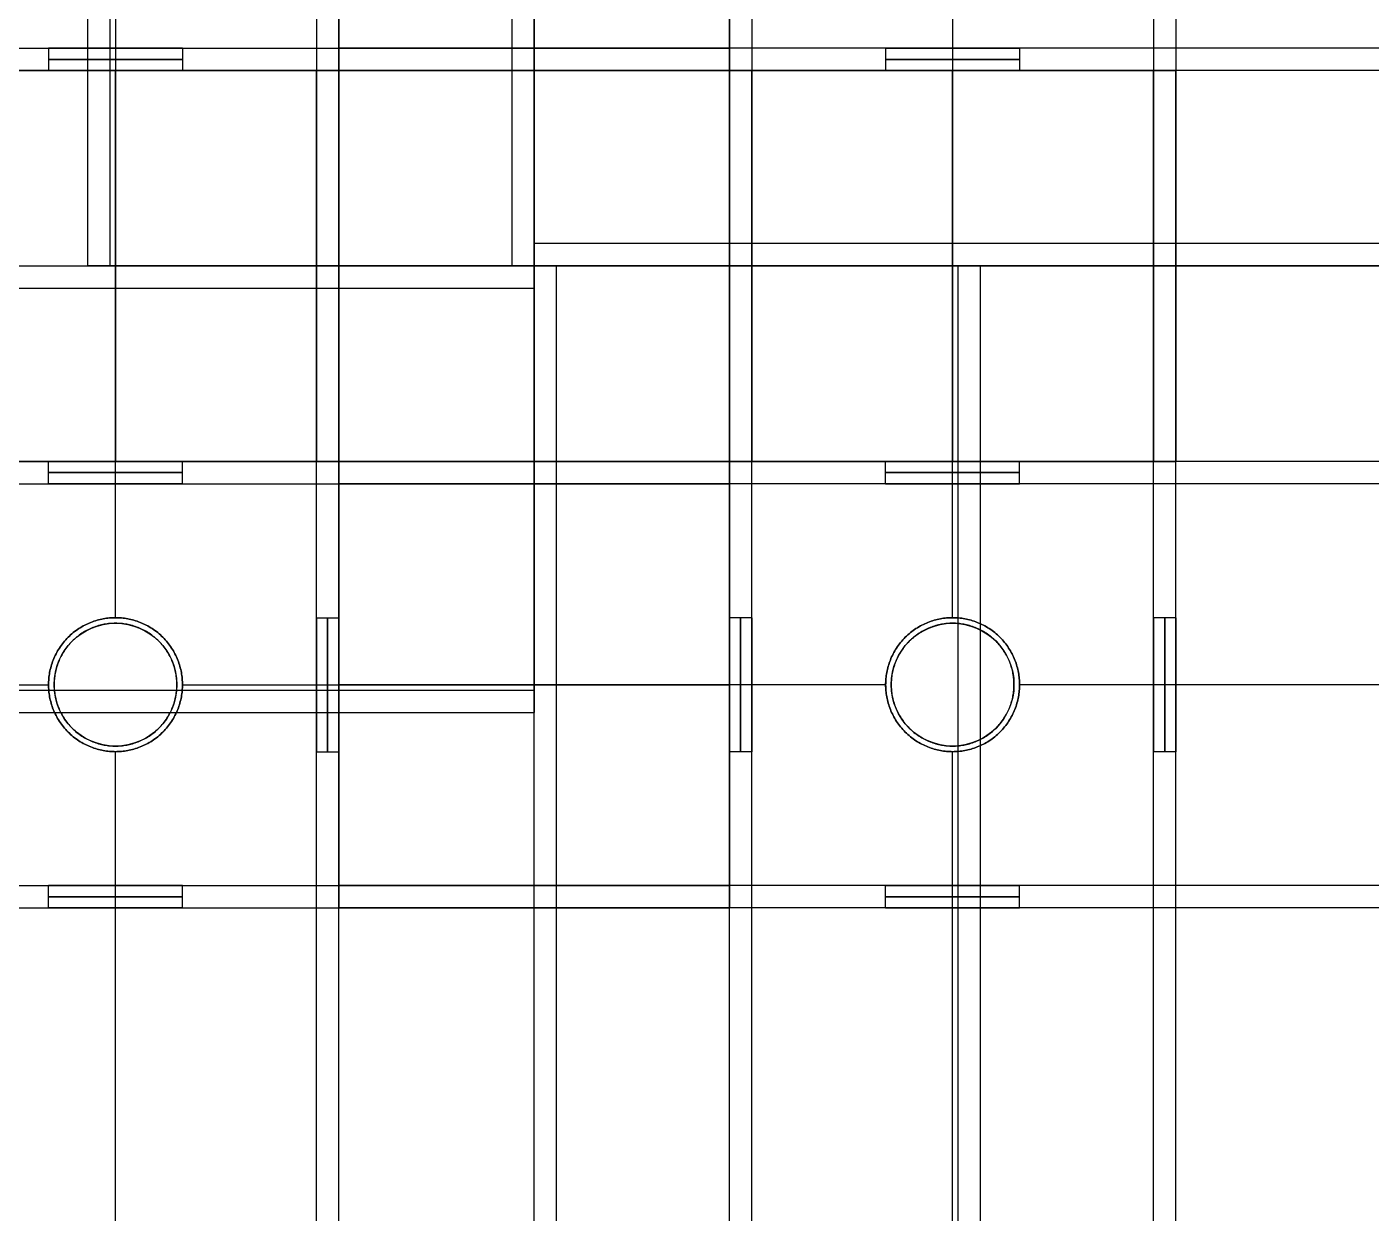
# Model space of a CAD drawing. Header units: millimetres. Extents: x -6529 to 809, y -8611 to 207.
# Drawn here: x 105.6 to 226, y -535.5 to -429.2 of the extents above; entities that cross this region are included whole.
import ezdxf

# ---------------------------------------------------------------- set-up
doc = ezdxf.new("R2010")
doc.units = ezdxf.units.MM
doc.header["$MEASUREMENT"] = 0
doc.layers.add('platen', color=7, linetype='Continuous', true_color=0x007f00)
doc.layers.add('staal', color=5, linetype='Continuous', true_color=0x0000ff)

# ---------------------------------------------------------------- blocks, each defined once
blk = doc.blocks.new('plaat base')
at = {"layer": 'platen'}
for p, q in [((658, -1200), (658, 0)), ((658, -1200, 18), (658, 0, 18)), ((58, -600), (1258, -600)), ((58, -600, 18), (1258, -600, 18))]:
    blk.add_line(p, q, dxfattribs=at)
blk = doc.blocks.new('top plaat')
at = {"layer": 'platen'}
for p, q in [((658, -1276), (658, 40)), ((658, -1276, 18), (658, 40, 18)), ((0, -618), (1316, -618)), ((0, -618, 18), (1316, -618, 18)), ((620.5, -650), (620.5, -650, 18)), ((695.5, -650), (695.5, -650, 18)), ((615, -655.5), (615, -655.5, 18)), ((626, -655.5), (626, -655.5, 18)), ((690, -655.5), (690, -655.5, 18)), ((701, -655.5), (701, -655.5, 18)), ((620.5, -661), (620.5, -661, 18)), ((695.5, -661), (695.5, -661, 18))]:
    blk.add_line(p, q, dxfattribs=at)
for centre in [(620.5, -655.5, 9), (695.5, -655.5, 9)]:
    blk.add_circle(centre, 5.5, dxfattribs=at)
for points in [[(620.5, -650), (626, -650), (626, -655.5), (626, -661), (620.5, -661), (615, -661), (615, -655.5), (615, -650), (620.5, -650)], [(620.5, -650, 18), (626, -650, 18), (626, -655.5, 18), (626, -661, 18), (620.5, -661, 18), (615, -661, 18), (615, -655.5, 18), (615, -650, 18), (620.5, -650, 18)], [(690, -655.5), (690, -650), (695.5, -650), (701, -650), (701, -655.5), (701, -661), (695.5, -661), (690, -661), (690, -655.5)], [(690, -655.5, 18), (690, -650, 18), (695.5, -650, 18), (701, -650, 18), (701, -655.5, 18), (701, -661, 18), (695.5, -661, 18), (690, -661, 18), (690, -655.5, 18)]]:
    blk.add_rational_spline(points, [1, 0.707106781187, 1, 0.707106781187, 1, 0.707106781187, 1, 0.707106781187, 1], degree=2, knots=[-37.699112, -37.699112, -37.699112, -28.274334, -28.274334, -18.849556, -18.849556, -9.424778, -9.424778, 0, 0, 0], dxfattribs=at)

msp = doc.modelspace()

# ---------------------------------------------------------------- linework, layer by layer
at = {"layer": 'staal'}
for p, q in [((107.53, -431.13, 696), (107.53, -433.13, 696)), ((113.53, -431.13, 702), (113.53, -433.13, 702)), ((113.53, -431.13, 690), (113.53, -433.13, 690)), ((119.53, -431.13, 696), (119.53, -433.13, 696)), ((133.53, -431.13, 20), (133.53, -433.13, 20)), ((168.53, -431.13, 696), (168.53, -433.13, 696)), ((182.53, -431.13, 20), (182.53, -433.13, 20)), ((188.53, -431.13, 26), (188.53, -433.13, 26)), ((188.53, -431.13, 14), (188.53, -433.13, 14)), ((194.53, -431.13, 20), (194.53, -433.13, 20)), ((113.53, -433.13, 716), (113.53, -433.13, 714)), ((113.53, -433.13, 678), (113.53, -433.13, 676)), ((131.53, -433.13, 696), (133.53, -433.13, 696)), ((170.53, -433.13, 20), (168.53, -433.13, 20)), ((188.53, -433.13, 40), (188.53, -433.13, 38)), ((188.53, -433.13, 2), (188.53, -433.13)), ((208.53, -433.13, 20), (206.53, -433.13, 20)), ((107.53, -470.13, 20), (107.53, -468.13, 20)), ((113.53, -468.13, 40), (113.53, -468.13, 38)), ((113.53, -468.13, 2), (113.53, -468.13)), ((113.53, -470.13, 26), (113.53, -468.13, 26)), ((113.53, -470.13, 14), (113.53, -468.13, 14)), ((119.53, -470.13, 20), (119.53, -468.13, 20)), ((131.53, -468.13, 20), (133.53, -468.13, 20)), ((133.53, -470.13, 696), (133.53, -468.13, 696)), ((168.53, -470.13, 20), (168.53, -468.13, 20)), ((170.53, -468.13, 696), (168.53, -468.13, 696)), ((182.53, -470.13, 696), (182.53, -468.13, 696)), ((188.53, -470.13, 702), (188.53, -468.13, 702)), ((188.53, -470.13, 690), (188.53, -468.13, 690)), ((188.53, -468.13, 716), (188.53, -468.13, 714)), ((188.53, -468.13, 678), (188.53, -468.13, 676)), ((194.53, -470.13, 696), (194.53, -468.13, 696)), ((208.53, -468.13, 696), (206.53, -468.13, 696)), ((113.53, -482.13, 2), (113.53, -482.13)), ((113.53, -482.13, 40), (113.53, -482.13, 38)), ((113.53, -482.13, 678), (113.53, -482.13, 676)), ((113.53, -482.13, 716), (113.53, -482.13, 714)), ((131.53, -482.13, 696), (133.53, -482.13, 696)), ((170.53, -482.13, 20), (168.53, -482.13, 20)), ((188.53, -482.13, 2), (188.53, -482.13)), ((188.53, -482.13, 40), (188.53, -482.13, 38)), ((188.53, -482.13, 678), (188.53, -482.13, 676)), ((188.53, -482.13, 716), (188.53, -482.13, 714)), ((208.53, -482.13, 20), (206.53, -482.13, 20)), ((107.53, -488.13, 2), (107.53, -488.13)), ((107.53, -488.13, 40), (107.53, -488.13, 38)), ((107.53, -488.13, 678), (107.53, -488.13, 676)), ((107.53, -488.13, 716), (107.53, -488.13, 714)), ((119.53, -488.13, 2), (119.53, -488.13)), ((119.53, -488.13, 40), (119.53, -488.13, 38)), ((119.53, -488.13, 678), (119.53, -488.13, 676)), ((119.53, -488.13, 716), (119.53, -488.13, 714)), ((131.53, -488.13, 702), (133.53, -488.13, 702)), ((131.53, -488.13, 690), (133.53, -488.13, 690)), ((133.53, -488.13, 716), (133.53, -488.13, 714)), ((133.53, -488.13, 678), (133.53, -488.13, 676)), ((170.53, -488.13, 26), (168.53, -488.13, 26)), ((170.53, -488.13, 14), (168.53, -488.13, 14)), ((168.53, -488.13, 40), (168.53, -488.13, 38)), ((168.53, -488.13, 2), (168.53, -488.13)), ((182.53, -488.13, 2), (182.53, -488.13)), ((182.53, -488.13, 40), (182.53, -488.13, 38)), ((182.53, -488.13, 678), (182.53, -488.13, 676)), ((182.53, -488.13, 716), (182.53, -488.13, 714)), ((194.53, -488.13, 2), (194.53, -488.13)), ((194.53, -488.13, 40), (194.53, -488.13, 38)), ((194.53, -488.13, 678), (194.53, -488.13, 676)), ((194.53, -488.13, 716), (194.53, -488.13, 714)), ((208.53, -488.13, 26), (206.53, -488.13, 26)), ((208.53, -488.13, 14), (206.53, -488.13, 14)), ((113.53, -494.13, 2), (113.53, -494.13)), ((113.53, -494.13, 40), (113.53, -494.13, 38)), ((113.53, -494.13, 678), (113.53, -494.13, 676)), ((113.53, -494.13, 716), (113.53, -494.13, 714)), ((131.53, -494.13, 696), (133.53, -494.13, 696)), ((170.53, -494.13, 20), (168.53, -494.13, 20)), ((188.53, -494.13, 2), (188.53, -494.13)), ((188.53, -494.13, 40), (188.53, -494.13, 38)), ((188.53, -494.13, 678), (188.53, -494.13, 676)), ((188.53, -494.13, 716), (188.53, -494.13, 714)), ((208.53, -494.13, 20), (206.53, -494.13, 20)), ((107.53, -508.13, 20), (107.53, -506.13, 20)), ((113.53, -508.13, 26), (113.53, -506.13, 26)), ((113.53, -508.13, 14), (113.53, -506.13, 14)), ((119.53, -508.13, 20), (119.53, -506.13, 20)), ((133.53, -508.13, 696), (133.53, -506.13, 696)), ((168.53, -508.13, 20), (168.53, -506.13, 20)), ((182.53, -508.13, 696), (182.53, -506.13, 696)), ((188.53, -508.13, 702), (188.53, -506.13, 702)), ((188.53, -508.13, 690), (188.53, -506.13, 690)), ((194.53, -508.13, 696), (194.53, -506.13, 696))]:
    msp.add_line(p, q, dxfattribs=at)
for points in [[(111.03, 167.37, 40), (111.03, -141.63, 40), (111.03, -450.63, 40)], [(111.03, 167.37), (111.03, -141.63), (111.03, -450.63)], [(113.03, 167.37, 2), (113.03, -141.63, 2), (113.03, -450.63, 2)], [(113.03, 167.37, 38), (113.03, -141.63, 38), (113.03, -450.63, 38)], [(131.53, 167.37, 2), (131.53, -150.38, 2), (131.53, -468.13, 2)], [(131.53, 167.37, 38), (131.53, -150.38, 38), (131.53, -468.13, 38)], [(133.53, 167.37), (133.53, -150.38), (133.53, -468.13)], [(133.53, 167.37, 40), (133.53, -150.38, 40), (133.53, -468.13, 40)], [(149.03, 167.37, 2), (149.03, -141.63, 2), (149.03, -450.63, 2)], [(149.03, 167.37, 38), (149.03, -141.63, 38), (149.03, -450.63, 38)], [(151.03, 167.37, 40), (151.03, -141.63, 40), (151.03, -450.63, 40)], [(151.03, 167.37), (151.03, -141.63), (151.03, -450.63)], [(168.53, 167.37, 676), (168.53, -150.38, 676), (168.53, -468.13, 676)], [(168.53, 167.37, 716), (168.53, -150.38, 716), (168.53, -468.13, 716)], [(170.53, 167.37, 678), (170.53, -150.38, 678), (170.53, -468.13, 678)], [(170.53, 167.37, 714), (170.53, -150.38, 714), (170.53, -468.13, 714)], [(206.53, 167.37, 678), (206.53, -150.38, 678), (206.53, -468.13, 678)], [(206.53, 167.37, 714), (206.53, -150.38, 714), (206.53, -468.13, 714)], [(208.53, 167.37, 676), (208.53, -150.38, 676), (208.53, -468.13, 676)], [(208.53, 167.37, 716), (208.53, -150.38, 716), (208.53, -468.13, 716)], [(133.53, -393.13), (133.53, -413.13), (133.53, -433.13)], [(133.53, -433.13, 40), (133.53, -413.13, 40), (133.53, -393.13, 40)], [(168.53, -393.13, 676), (168.53, -413.13, 676), (168.53, -433.13, 676)], [(168.53, -433.13, 716), (168.53, -413.13, 716), (168.53, -393.13, 716)], [(133.53, -431.13, 2), (133.53, -413.13, 2), (133.53, -395.13, 2)], [(133.53, -395.13, 38), (133.53, -413.13, 38), (133.53, -431.13, 38)], [(168.53, -431.13, 678), (168.53, -413.13, 678), (168.53, -395.13, 678)], [(168.53, -395.13, 714), (168.53, -413.13, 714), (168.53, -431.13, 714)], [(151.03, -450.63, 40), (151.03, -430.63, 40), (151.03, -410.63, 40)], [(151.03, -410.63), (151.03, -430.63), (151.03, -450.63)], [(151.03, -448.63, 2), (151.03, -430.63, 2), (151.03, -412.63, 2)], [(151.03, -412.63, 38), (151.03, -430.63, 38), (151.03, -448.63, 38)], [(113.53, -419.13), (113.53, -443.63), (113.53, -468.13)], [(113.53, -419.13, 40), (113.53, -443.63, 40), (113.53, -468.13, 40)], [(113.53, -419.13, 2), (113.53, -443.63, 2), (113.53, -468.13, 2)], [(113.53, -419.13, 38), (113.53, -443.63, 38), (113.53, -468.13, 38)], [(131.53, -419.13, 20), (131.53, -443.63, 20), (131.53, -468.13, 20)], [(133.53, -419.13, 20), (133.53, -443.63, 20), (133.53, -468.13, 20)], [(168.53, -419.13, 696), (168.53, -443.63, 696), (168.53, -468.13, 696)], [(170.53, -419.13, 696), (170.53, -443.63, 696), (170.53, -468.13, 696)], [(188.53, -419.13, 676), (188.53, -443.63, 676), (188.53, -468.13, 676)], [(188.53, -419.13, 716), (188.53, -443.63, 716), (188.53, -468.13, 716)], [(188.53, -419.13, 678), (188.53, -443.63, 678), (188.53, -468.13, 678)], [(188.53, -419.13, 714), (188.53, -443.63, 714), (188.53, -468.13, 714)], [(206.53, -419.13, 696), (206.53, -443.63, 696), (206.53, -468.13, 696)], [(208.53, -419.13, 696), (208.53, -443.63, 696), (208.53, -468.13, 696)], [(-466.97, -431.13, 678), (-149.22, -431.13, 678), (168.53, -431.13, 678)], [(-466.97, -431.13, 714), (-149.22, -431.13, 714), (168.53, -431.13, 714)], [(44.53, -431.13, 696), (76.03, -431.13, 696), (107.53, -431.13, 696)], [(119.53, -431.13, 696), (144.03, -431.13, 696), (168.53, -431.13, 696)], [(769.03, -431.13, 2), (451.28, -431.13, 2), (133.53, -431.13, 2)], [(133.53, -431.13, 38), (133.53, -431.13, 20), (133.53, -431.13, 2)], [(769.03, -431.13, 38), (451.28, -431.13, 38), (133.53, -431.13, 38)], [(182.53, -431.13, 20), (158.03, -431.13, 20), (133.53, -431.13, 20)], [(168.53, -431.13, 714), (168.53, -431.13, 696), (168.53, -431.13, 678)], [(257.53, -431.13, 20), (226.03, -431.13, 20), (194.53, -431.13, 20)], [(-466.97, -433.13, 676), (-149.22, -433.13, 676), (168.53, -433.13, 676)], [(-466.97, -433.13, 716), (-149.22, -433.13, 716), (168.53, -433.13, 716)], [(44.53, -433.13, 696), (76.03, -433.13, 696), (107.53, -433.13, 696)], [(93.53, -433.13, 676), (113.53, -433.13, 676), (133.53, -433.13, 676)], [(133.53, -433.13, 716), (113.53, -433.13, 716), (93.53, -433.13, 716)], [(131.53, -433.13, 678), (113.53, -433.13, 678), (95.53, -433.13, 678)], [(95.53, -433.13, 714), (113.53, -433.13, 714), (131.53, -433.13, 714)], [(113.53, -482.13, 676), (113.53, -457.63, 676), (113.53, -433.13, 676)], [(113.53, -482.13, 716), (113.53, -457.63, 716), (113.53, -433.13, 716)], [(113.53, -482.13, 678), (113.53, -457.63, 678), (113.53, -433.13, 678)], [(113.53, -482.13, 714), (113.53, -457.63, 714), (113.53, -433.13, 714)], [(119.53, -433.13, 696), (144.03, -433.13, 696), (168.53, -433.13, 696)], [(131.53, -1068.63, 678), (131.53, -750.88, 678), (131.53, -433.13, 678)], [(131.53, -433.13, 714), (131.53, -433.13, 696), (131.53, -433.13, 678)], [(131.53, -1068.63, 714), (131.53, -750.88, 714), (131.53, -433.13, 714)], [(131.53, -482.13, 696), (131.53, -457.63, 696), (131.53, -433.13, 696)], [(769.03, -433.13), (451.28, -433.13), (133.53, -433.13)], [(769.03, -433.13, 40), (451.28, -433.13, 40), (133.53, -433.13, 40)], [(133.53, -433.13), (133.53, -433.13, 20), (133.53, -433.13, 40)], [(182.53, -433.13, 20), (158.03, -433.13, 20), (133.53, -433.13, 20)], [(133.53, -1068.63, 676), (133.53, -750.88, 676), (133.53, -433.13, 676)], [(133.53, -1068.63, 716), (133.53, -750.88, 716), (133.53, -433.13, 716)], [(133.53, -433.13, 676), (133.53, -433.13, 696), (133.53, -433.13, 716)], [(133.53, -482.13, 696), (133.53, -457.63, 696), (133.53, -433.13, 696)], [(168.53, -1068.63), (168.53, -750.88), (168.53, -433.13)], [(208.53, -433.13), (188.53, -433.13), (168.53, -433.13)], [(168.53, -1068.63, 40), (168.53, -750.88, 40), (168.53, -433.13, 40)], [(168.53, -433.13), (168.53, -433.13, 20), (168.53, -433.13, 40)], [(168.53, -433.13, 40), (188.53, -433.13, 40), (208.53, -433.13, 40)], [(168.53, -482.13, 20), (168.53, -457.63, 20), (168.53, -433.13, 20)], [(168.53, -433.13, 676), (168.53, -433.13, 696), (168.53, -433.13, 716)], [(170.53, -1068.63, 2), (170.53, -750.88, 2), (170.53, -433.13, 2)], [(170.53, -433.13, 38), (170.53, -433.13, 20), (170.53, -433.13, 2)], [(170.53, -1068.63, 38), (170.53, -750.88, 38), (170.53, -433.13, 38)], [(170.53, -433.13, 2), (188.53, -433.13, 2), (206.53, -433.13, 2)], [(206.53, -433.13, 38), (188.53, -433.13, 38), (170.53, -433.13, 38)], [(170.53, -482.13, 20), (170.53, -457.63, 20), (170.53, -433.13, 20)], [(188.53, -482.13), (188.53, -457.63), (188.53, -433.13)], [(188.53, -482.13, 40), (188.53, -457.63, 40), (188.53, -433.13, 40)], [(188.53, -482.13, 2), (188.53, -457.63, 2), (188.53, -433.13, 2)], [(188.53, -482.13, 38), (188.53, -457.63, 38), (188.53, -433.13, 38)], [(257.53, -433.13, 20), (226.03, -433.13, 20), (194.53, -433.13, 20)], [(206.53, -1068.63, 2), (206.53, -750.88, 2), (206.53, -433.13, 2)], [(206.53, -1068.63, 38), (206.53, -750.88, 38), (206.53, -433.13, 38)], [(206.53, -433.13, 2), (206.53, -433.13, 20), (206.53, -433.13, 38)], [(206.53, -482.13, 20), (206.53, -457.63, 20), (206.53, -433.13, 20)], [(208.53, -1068.63), (208.53, -750.88), (208.53, -433.13)], [(208.53, -1068.63, 40), (208.53, -750.88, 40), (208.53, -433.13, 40)], [(208.53, -433.13, 40), (208.53, -433.13, 20), (208.53, -433.13)], [(208.53, -482.13, 20), (208.53, -457.63, 20), (208.53, -433.13, 20)], [(769.03, -448.63, 2), (460.03, -448.63, 2), (151.03, -448.63, 2)], [(769.03, -448.63, 38), (460.03, -448.63, 38), (151.03, -448.63, 38)], [(151.03, -448.63, 38), (151.03, -448.63, 20), (151.03, -448.63, 2)], [(-466.97, -450.63, 40), (-157.97, -450.63, 40), (151.03, -450.63, 40)], [(-466.97, -450.63), (-157.97, -450.63), (151.03, -450.63)], [(151.03, -450.63, 40), (131.03, -450.63, 40), (111.03, -450.63, 40)], [(111.03, -450.63, 40), (111.03, -450.63, 20), (111.03, -450.63)], [(111.03, -450.63), (131.03, -450.63), (151.03, -450.63)], [(149.03, -450.63, 2), (131.03, -450.63, 2), (113.03, -450.63, 2)], [(113.03, -450.63, 2), (113.03, -450.63, 20), (113.03, -450.63, 38)], [(113.03, -450.63, 38), (131.03, -450.63, 38), (149.03, -450.63, 38)], [(149.03, -450.63, 38), (149.03, -450.63, 20), (149.03, -450.63, 2)], [(151.03, -450.63), (151.03, -450.63, 20), (151.03, -450.63, 40)], [(769.03, -450.63, 40), (460.03, -450.63, 40), (151.03, -450.63, 40)], [(151.03, -450.63), (151.03, -450.63, 20), (151.03, -450.63, 40)], [(769.03, -450.63), (460.03, -450.63), (151.03, -450.63)], [(151.03, -1068.63, 40), (151.03, -759.63, 40), (151.03, -450.63, 40)], [(151.03, -450.63), (151.03, -450.63, 20), (151.03, -450.63, 40)], [(151.03, -1068.63), (151.03, -759.63), (151.03, -450.63)], [(151.03, -450.63, 40), (171.03, -450.63, 40), (191.03, -450.63, 40)], [(191.03, -450.63), (171.03, -450.63), (151.03, -450.63)], [(151.03, -450.63), (151.03, -450.63, 20), (151.03, -450.63, 40)], [(151.03, -450.63, 40), (151.03, -470.63, 40), (151.03, -490.63, 40)], [(151.03, -490.63), (151.03, -470.63), (151.03, -450.63)], [(153.03, -450.63, 2), (171.03, -450.63, 2), (189.03, -450.63, 2)], [(153.03, -1068.63, 2), (153.03, -759.63, 2), (153.03, -450.63, 2)], [(153.03, -1068.63, 38), (153.03, -759.63, 38), (153.03, -450.63, 38)], [(189.03, -450.63, 38), (171.03, -450.63, 38), (153.03, -450.63, 38)], [(153.03, -450.63, 38), (153.03, -450.63, 20), (153.03, -450.63, 2)], [(189.03, -1068.63, 2), (189.03, -759.63, 2), (189.03, -450.63, 2)], [(189.03, -1068.63, 38), (189.03, -759.63, 38), (189.03, -450.63, 38)], [(189.03, -450.63, 2), (189.03, -450.63, 20), (189.03, -450.63, 38)], [(191.03, -1068.63, 40), (191.03, -759.63, 40), (191.03, -450.63, 40)], [(191.03, -1068.63), (191.03, -759.63), (191.03, -450.63)], [(191.03, -450.63, 40), (191.03, -450.63, 20), (191.03, -450.63)], [(-466.97, -452.63, 2), (-157.97, -452.63, 2), (151.03, -452.63, 2)], [(-466.97, -452.63, 38), (-157.97, -452.63, 38), (151.03, -452.63, 38)], [(151.03, -452.63, 2), (151.03, -470.63, 2), (151.03, -488.63, 2)], [(151.03, -488.63, 38), (151.03, -470.63, 38), (151.03, -452.63, 38)], [(151.03, -452.63, 38), (151.03, -452.63, 20), (151.03, -452.63, 2)], [(-466.97, -468.13), (-149.22, -468.13), (168.53, -468.13)], [(-466.97, -468.13, 40), (-149.22, -468.13, 40), (168.53, -468.13, 40)], [(44.53, -468.13, 20), (76.03, -468.13, 20), (107.53, -468.13, 20)], [(93.53, -468.13), (113.53, -468.13), (133.53, -468.13)], [(133.53, -468.13, 40), (113.53, -468.13, 40), (93.53, -468.13, 40)], [(131.53, -468.13, 2), (113.53, -468.13, 2), (95.53, -468.13, 2)], [(95.53, -468.13, 38), (113.53, -468.13, 38), (131.53, -468.13, 38)], [(119.53, -468.13, 20), (144.03, -468.13, 20), (168.53, -468.13, 20)], [(131.53, -468.13, 38), (131.53, -468.13, 20), (131.53, -468.13, 2)], [(133.53, -468.13), (133.53, -468.13, 20), (133.53, -468.13, 40)], [(769.03, -468.13, 676), (451.28, -468.13, 676), (133.53, -468.13, 676)], [(133.53, -508.13, 676), (133.53, -488.13, 676), (133.53, -468.13, 676)], [(769.03, -468.13, 716), (451.28, -468.13, 716), (133.53, -468.13, 716)], [(133.53, -468.13, 676), (133.53, -468.13, 696), (133.53, -468.13, 716)], [(133.53, -468.13, 716), (133.53, -488.13, 716), (133.53, -508.13, 716)], [(182.53, -468.13, 696), (158.03, -468.13, 696), (133.53, -468.13, 696)], [(168.53, -508.13), (168.53, -488.13), (168.53, -468.13)], [(168.53, -468.13), (168.53, -468.13, 20), (168.53, -468.13, 40)], [(168.53, -468.13, 40), (168.53, -488.13, 40), (168.53, -508.13, 40)], [(208.53, -468.13, 676), (188.53, -468.13, 676), (168.53, -468.13, 676)], [(168.53, -468.13, 676), (168.53, -468.13, 696), (168.53, -468.13, 716)], [(168.53, -468.13, 716), (188.53, -468.13, 716), (208.53, -468.13, 716)], [(170.53, -468.13, 714), (170.53, -468.13, 696), (170.53, -468.13, 678)], [(170.53, -468.13, 678), (188.53, -468.13, 678), (206.53, -468.13, 678)], [(206.53, -468.13, 714), (188.53, -468.13, 714), (170.53, -468.13, 714)], [(257.53, -468.13, 696), (226.03, -468.13, 696), (194.53, -468.13, 696)], [(206.53, -468.13, 678), (206.53, -468.13, 696), (206.53, -468.13, 714)], [(208.53, -468.13, 716), (208.53, -468.13, 696), (208.53, -468.13, 676)], [(-466.97, -470.13, 2), (-149.22, -470.13, 2), (168.53, -470.13, 2)], [(-466.97, -470.13, 38), (-149.22, -470.13, 38), (168.53, -470.13, 38)], [(44.53, -470.13, 20), (76.03, -470.13, 20), (107.53, -470.13, 20)], [(119.53, -470.13, 20), (144.03, -470.13, 20), (168.53, -470.13, 20)], [(769.03, -470.13, 678), (451.28, -470.13, 678), (133.53, -470.13, 678)], [(133.53, -470.13, 714), (133.53, -470.13, 696), (133.53, -470.13, 678)], [(769.03, -470.13, 714), (451.28, -470.13, 714), (133.53, -470.13, 714)], [(133.53, -470.13, 678), (133.53, -488.13, 678), (133.53, -506.13, 678)], [(133.53, -506.13, 714), (133.53, -488.13, 714), (133.53, -470.13, 714)], [(182.53, -470.13, 696), (158.03, -470.13, 696), (133.53, -470.13, 696)], [(168.53, -470.13, 38), (168.53, -470.13, 20), (168.53, -470.13, 2)], [(168.53, -470.13, 2), (168.53, -488.13, 2), (168.53, -506.13, 2)], [(168.53, -506.13, 38), (168.53, -488.13, 38), (168.53, -470.13, 38)], [(257.53, -470.13, 696), (226.03, -470.13, 696), (194.53, -470.13, 696)], [(-466.97, -488.63, 2), (-157.97, -488.63, 2), (151.03, -488.63, 2)], [(-466.97, -488.63, 38), (-157.97, -488.63, 38), (151.03, -488.63, 38)], [(44.53, -488.13), (76.03, -488.13), (107.53, -488.13)], [(44.53, -488.13, 40), (76.03, -488.13, 40), (107.53, -488.13, 40)], [(44.53, -488.13, 2), (76.03, -488.13, 2), (107.53, -488.13, 2)], [(44.53, -488.13, 38), (76.03, -488.13, 38), (107.53, -488.13, 38)], [(119.53, -488.13), (144.03, -488.13), (168.53, -488.13)], [(119.53, -488.13, 40), (144.03, -488.13, 40), (168.53, -488.13, 40)], [(119.53, -488.13, 2), (144.03, -488.13, 2), (168.53, -488.13, 2)], [(119.53, -488.13, 38), (144.03, -488.13, 38), (168.53, -488.13, 38)], [(182.53, -488.13, 676), (158.03, -488.13, 676), (133.53, -488.13, 676)], [(182.53, -488.13, 716), (158.03, -488.13, 716), (133.53, -488.13, 716)], [(182.53, -488.13, 678), (158.03, -488.13, 678), (133.53, -488.13, 678)], [(182.53, -488.13, 714), (158.03, -488.13, 714), (133.53, -488.13, 714)], [(151.03, -488.63, 2), (151.03, -488.63, 20), (151.03, -488.63, 38)], [(257.53, -488.13, 676), (226.03, -488.13, 676), (194.53, -488.13, 676)], [(257.53, -488.13, 716), (226.03, -488.13, 716), (194.53, -488.13, 716)], [(257.53, -488.13, 678), (226.03, -488.13, 678), (194.53, -488.13, 678)], [(257.53, -488.13, 714), (226.03, -488.13, 714), (194.53, -488.13, 714)], [(-466.97, -490.63, 40), (-157.97, -490.63, 40), (151.03, -490.63, 40)], [(-466.97, -490.63), (-157.97, -490.63), (151.03, -490.63)], [(151.03, -490.63, 40), (151.03, -490.63, 20), (151.03, -490.63)], [(113.53, -557.13, 676), (113.53, -525.63, 676), (113.53, -494.13, 676)], [(113.53, -557.13, 716), (113.53, -525.63, 716), (113.53, -494.13, 716)], [(113.53, -557.13, 678), (113.53, -525.63, 678), (113.53, -494.13, 678)], [(113.53, -557.13, 714), (113.53, -525.63, 714), (113.53, -494.13, 714)], [(131.53, -557.13, 696), (131.53, -525.63, 696), (131.53, -494.13, 696)], [(133.53, -557.13, 696), (133.53, -525.63, 696), (133.53, -494.13, 696)], [(168.53, -557.13, 20), (168.53, -525.63, 20), (168.53, -494.13, 20)], [(170.53, -557.13, 20), (170.53, -525.63, 20), (170.53, -494.13, 20)], [(188.53, -557.13), (188.53, -525.63), (188.53, -494.13)], [(188.53, -557.13, 40), (188.53, -525.63, 40), (188.53, -494.13, 40)], [(188.53, -557.13, 2), (188.53, -525.63, 2), (188.53, -494.13, 2)], [(188.53, -557.13, 38), (188.53, -525.63, 38), (188.53, -494.13, 38)], [(206.53, -557.13, 20), (206.53, -525.63, 20), (206.53, -494.13, 20)], [(208.53, -557.13, 20), (208.53, -525.63, 20), (208.53, -494.13, 20)], [(-466.97, -506.13, 2), (-149.22, -506.13, 2), (168.53, -506.13, 2)], [(-466.97, -506.13, 38), (-149.22, -506.13, 38), (168.53, -506.13, 38)], [(44.53, -506.13, 20), (76.03, -506.13, 20), (107.53, -506.13, 20)], [(119.53, -506.13, 20), (144.03, -506.13, 20), (168.53, -506.13, 20)], [(769.03, -506.13, 678), (451.28, -506.13, 678), (133.53, -506.13, 678)], [(769.03, -506.13, 714), (451.28, -506.13, 714), (133.53, -506.13, 714)], [(133.53, -506.13, 678), (133.53, -506.13, 696), (133.53, -506.13, 714)], [(182.53, -506.13, 696), (158.03, -506.13, 696), (133.53, -506.13, 696)], [(168.53, -506.13, 2), (168.53, -506.13, 20), (168.53, -506.13, 38)], [(257.53, -506.13, 696), (226.03, -506.13, 696), (194.53, -506.13, 696)], [(-466.97, -508.13), (-149.22, -508.13), (168.53, -508.13)], [(-466.97, -508.13, 40), (-149.22, -508.13, 40), (168.53, -508.13, 40)], [(44.53, -508.13, 20), (76.03, -508.13, 20), (107.53, -508.13, 20)], [(119.53, -508.13, 20), (144.03, -508.13, 20), (168.53, -508.13, 20)], [(769.03, -508.13, 676), (451.28, -508.13, 676), (133.53, -508.13, 676)], [(769.03, -508.13, 716), (451.28, -508.13, 716), (133.53, -508.13, 716)], [(133.53, -508.13, 716), (133.53, -508.13, 696), (133.53, -508.13, 676)], [(182.53, -508.13, 696), (158.03, -508.13, 696), (133.53, -508.13, 696)], [(168.53, -508.13, 40), (168.53, -508.13, 20), (168.53, -508.13)], [(257.53, -508.13, 696), (226.03, -508.13, 696), (194.53, -508.13, 696)]]:
    msp.add_open_spline(points, degree=2, dxfattribs=at)
for points, weights, knots in [([(113.53, -431.13, 702), (119.53, -431.13, 702), (119.53, -431.13, 696), (119.53, -431.13, 690), (113.53, -431.13, 690), (107.53, -431.13, 690), (107.53, -431.13, 696), (107.53, -431.13, 702), (113.53, -431.13, 702)], [0.999999860338, 0.707106851018, 1, 0.707106781187, 1, 0.707106781187, 1, 0.707106851018, 0.999999860338], [0, 0, 0, 7.853981, 7.853981, 15.707963, 15.707963, 23.561946, 23.561946, 31.415927, 31.415927, 31.415927]), ([(188.53, -431.13, 26), (182.53, -431.13, 26), (182.53, -431.13, 20), (182.53, -431.13, 14), (188.53, -431.13, 14), (194.53, -431.13, 14), (194.53, -431.13, 20), (194.53, -431.13, 26), (188.53, -431.13, 26)], [0.999999860338, 0.707106851018, 1, 0.707106781187, 1, 0.707106781187, 1, 0.707106851018, 0.999999860338], [0, 0, 0, 7.853981, 7.853981, 15.707963, 15.707963, 23.561946, 23.561946, 31.415927, 31.415927, 31.415927]), ([(113.53, -432.13, 702), (119.53, -432.13, 702), (119.53, -432.13, 696), (119.53, -432.13, 690), (113.53, -432.13, 690), (107.53, -432.13, 690), (107.53, -432.13, 696), (107.53, -432.13, 702), (113.53, -432.13, 702)], [1, 0.707106781187, 1, 0.707106781187, 1, 0.707106781187, 1, 0.707106781187, 1], [0, 0, 0, 7.853982, 7.853982, 15.707963, 15.707963, 23.561945, 23.561945, 31.415927, 31.415927, 31.415927]), ([(188.53, -432.13, 26), (182.53, -432.13, 26), (182.53, -432.13, 20), (182.53, -432.13, 14), (188.53, -432.13, 14), (194.53, -432.13, 14), (194.53, -432.13, 20), (194.53, -432.13, 26), (188.53, -432.13, 26)], [1, 0.707106781187, 1, 0.707106781187, 1, 0.707106781187, 1, 0.707106781187, 1], [0, 0, 0, 7.853982, 7.853982, 15.707963, 15.707963, 23.561945, 23.561945, 31.415927, 31.415927, 31.415927]), ([(113.53, -433.13, 702), (107.53, -433.13, 702), (107.53, -433.13, 696), (107.53, -433.13, 690), (113.53, -433.13, 690), (119.53, -433.13, 690), (119.53, -433.13, 696), (119.53, -433.13, 702), (113.53, -433.13, 702)], [1, 0.707106781187, 1, 0.707106781187, 1, 0.707106781187, 1, 0.707106781187, 1], [-31.415927, -31.415927, -31.415927, -23.561945, -23.561945, -15.707963, -15.707963, -7.853982, -7.853982, 0, 0, 0]), ([(188.53, -433.13, 26), (194.53, -433.13, 26), (194.53, -433.13, 20), (194.53, -433.13, 14), (188.53, -433.13, 14), (182.53, -433.13, 14), (182.53, -433.13, 20), (182.53, -433.13, 26), (188.53, -433.13, 26)], [1, 0.707106781187, 1, 0.707106781187, 1, 0.707106781187, 1, 0.707106781187, 1], [-31.415927, -31.415927, -31.415927, -23.561945, -23.561945, -15.707963, -15.707963, -7.853982, -7.853982, 0, 0, 0]), ([(113.53, -468.13, 26), (107.53, -468.13, 26), (107.53, -468.13, 20), (107.53, -468.13, 14), (113.53, -468.13, 14), (119.53, -468.13, 14), (119.53, -468.13, 20), (119.53, -468.13, 26), (113.53, -468.13, 26)], [1, 0.707106781187, 1, 0.707106781187, 1, 0.707106781187, 1, 0.707106781187, 1], [-31.415927, -31.415927, -31.415927, -23.561945, -23.561945, -15.707963, -15.707963, -7.853982, -7.853982, 0, 0, 0]), ([(188.53, -468.13, 702), (194.53, -468.13, 702), (194.53, -468.13, 696), (194.53, -468.13, 690), (188.53, -468.13, 690), (182.53, -468.13, 690), (182.53, -468.13, 696), (182.53, -468.13, 702), (188.53, -468.13, 702)], [1, 0.707106781187, 1, 0.707106781187, 1, 0.707106781187, 1, 0.707106781187, 1], [-31.415927, -31.415927, -31.415927, -23.561945, -23.561945, -15.707963, -15.707963, -7.853982, -7.853982, 0, 0, 0]), ([(113.53, -469.13, 26), (119.53, -469.13, 26), (119.53, -469.13, 20), (119.53, -469.13, 14), (113.53, -469.13, 14), (107.53, -469.13, 14), (107.53, -469.13, 20), (107.53, -469.13, 26), (113.53, -469.13, 26)], [1, 0.707106781187, 1, 0.707106781187, 1, 0.707106781187, 1, 0.707106781187, 1], [0, 0, 0, 7.853982, 7.853982, 15.707963, 15.707963, 23.561945, 23.561945, 31.415927, 31.415927, 31.415927]), ([(188.53, -469.13, 702), (182.53, -469.13, 702), (182.53, -469.13, 696), (182.53, -469.13, 690), (188.53, -469.13, 690), (194.53, -469.13, 690), (194.53, -469.13, 696), (194.53, -469.13, 702), (188.53, -469.13, 702)], [1, 0.707106781187, 1, 0.707106781187, 1, 0.707106781187, 1, 0.707106781187, 1], [0, 0, 0, 7.853982, 7.853982, 15.707963, 15.707963, 23.561945, 23.561945, 31.415927, 31.415927, 31.415927]), ([(113.53, -470.13, 26), (119.53, -470.13, 26), (119.53, -470.13, 20), (119.53, -470.13, 14), (113.53, -470.13, 14), (107.53, -470.13, 14), (107.53, -470.13, 20), (107.53, -470.13, 26), (113.53, -470.13, 26)], [0.999999860338, 0.707106851018, 1, 0.707106781187, 1, 0.707106781187, 1, 0.707106851018, 0.999999860338], [0, 0, 0, 7.853981, 7.853981, 15.707963, 15.707963, 23.561946, 23.561946, 31.415927, 31.415927, 31.415927]), ([(188.53, -470.13, 702), (182.53, -470.13, 702), (182.53, -470.13, 696), (182.53, -470.13, 690), (188.53, -470.13, 690), (194.53, -470.13, 690), (194.53, -470.13, 696), (194.53, -470.13, 702), (188.53, -470.13, 702)], [0.999999860338, 0.707106851018, 1, 0.707106781187, 1, 0.707106781187, 1, 0.707106851018, 0.999999860338], [0, 0, 0, 7.853981, 7.853981, 15.707963, 15.707963, 23.561946, 23.561946, 31.415927, 31.415927, 31.415927]), ([(113.53, -482.13), (107.53, -482.13), (107.53, -488.13), (107.53, -494.13), (113.53, -494.13), (119.53, -494.13), (119.53, -488.13), (119.53, -482.13), (113.53, -482.13)], [1, 0.707106781187, 1, 0.707106781187, 1, 0.707106781187, 1, 0.707106781187, 1], [-31.415927, -31.415927, -31.415927, -23.561945, -23.561945, -15.707963, -15.707963, -7.853982, -7.853982, 0, 0, 0]), ([(113.53, -482.13, 40), (119.53, -482.13, 40), (119.53, -488.13, 40), (119.53, -494.13, 40), (113.53, -494.13, 40), (107.53, -494.13, 40), (107.53, -488.13, 40), (107.53, -482.13, 40), (113.53, -482.13, 40)], [1, 0.707106781187, 1, 0.707106781187, 1, 0.707106781187, 1, 0.707106781187, 1], [0, 0, 0, 7.853982, 7.853982, 15.707963, 15.707963, 23.561945, 23.561945, 31.415927, 31.415927, 31.415927]), ([(113.53, -482.13, 2), (119.53, -482.13, 2), (119.53, -488.13, 2), (119.53, -494.13, 2), (113.53, -494.13, 2), (107.53, -494.13, 2), (107.53, -488.13, 2), (107.53, -482.13, 2), (113.53, -482.13, 2)], [1, 0.707106781187, 1, 0.707106781187, 1, 0.707106781187, 1, 0.707106781187, 1], [0, 0, 0, 7.853982, 7.853982, 15.707963, 15.707963, 23.561945, 23.561945, 31.415927, 31.415927, 31.415927]), ([(113.53, -482.13, 38), (107.53, -482.13, 38), (107.53, -488.13, 38), (107.53, -494.13, 38), (113.53, -494.13, 38), (119.53, -494.13, 38), (119.53, -488.13, 38), (119.53, -482.13, 38), (113.53, -482.13, 38)], [1, 0.707106781187, 1, 0.707106781187, 1, 0.707106781187, 1, 0.707106781187, 1], [-31.415927, -31.415927, -31.415927, -23.561945, -23.561945, -15.707963, -15.707963, -7.853982, -7.853982, 0, 0, 0]), ([(113.53, -482.13, 1), (119.53, -482.13, 1), (119.53, -488.13, 1), (119.53, -494.13, 1), (113.53, -494.13, 1), (107.53, -494.13, 1), (107.53, -488.13, 1), (107.53, -482.13, 1), (113.53, -482.13, 1)], [1, 0.707106781187, 1, 0.707106781187, 1, 0.707106781187, 1, 0.707106781187, 1], [0, 0, 0, 7.853982, 7.853982, 15.707963, 15.707963, 23.561945, 23.561945, 31.415927, 31.415927, 31.415927]), ([(113.53, -482.13, 39), (119.53, -482.13, 39), (119.53, -488.13, 39), (119.53, -494.13, 39), (113.53, -494.13, 39), (107.53, -494.13, 39), (107.53, -488.13, 39), (107.53, -482.13, 39), (113.53, -482.13, 39)], [1, 0.707106781187, 1, 0.707106781187, 1, 0.707106781187, 1, 0.707106781187, 1], [0, 0, 0, 7.853982, 7.853982, 15.707963, 15.707963, 23.561945, 23.561945, 31.415927, 31.415927, 31.415927]), ([(119.53, -488.13, 676), (119.53, -494.13, 676), (113.53, -494.13, 676), (107.53, -494.13, 676), (107.53, -488.13, 676), (107.53, -482.13, 676), (113.53, -482.13, 676), (119.53, -482.13, 676), (119.53, -488.13, 676)], [1, 0.707106781187, 1, 0.707106781187, 1, 0.707106781187, 1, 0.707106781187, 1], [-31.415927, -31.415927, -31.415927, -23.561945, -23.561945, -15.707963, -15.707963, -7.853982, -7.853982, 0, 0, 0]), ([(119.53, -488.13, 716), (119.53, -482.13, 716), (113.53, -482.13, 716), (107.53, -482.13, 716), (107.53, -488.13, 716), (107.53, -494.13, 716), (113.53, -494.13, 716), (119.53, -494.13, 716), (119.53, -488.13, 716)], [1, 0.707106781187, 1, 0.707106781187, 1, 0.707106781187, 1, 0.707106781187, 1], [0, 0, 0, 7.853982, 7.853982, 15.707963, 15.707963, 23.561945, 23.561945, 31.415927, 31.415927, 31.415927]), ([(119.53, -488.13, 678), (119.53, -482.13, 678), (113.53, -482.13, 678), (107.53, -482.13, 678), (107.53, -488.13, 678), (107.53, -494.13, 678), (113.53, -494.13, 678), (119.53, -494.13, 678), (119.53, -488.13, 678)], [1, 0.707106781187, 1, 0.707106781187, 1, 0.707106781187, 1, 0.707106781187, 1], [0, 0, 0, 7.853982, 7.853982, 15.707963, 15.707963, 23.561945, 23.561945, 31.415927, 31.415927, 31.415927]), ([(119.53, -488.13, 714), (119.53, -494.13, 714), (113.53, -494.13, 714), (107.53, -494.13, 714), (107.53, -488.13, 714), (107.53, -482.13, 714), (113.53, -482.13, 714), (119.53, -482.13, 714), (119.53, -488.13, 714)], [1, 0.707106781187, 1, 0.707106781187, 1, 0.707106781187, 1, 0.707106781187, 1], [-31.415927, -31.415927, -31.415927, -23.561945, -23.561945, -15.707963, -15.707963, -7.853982, -7.853982, 0, 0, 0]), ([(119.53, -488.13, 677), (119.53, -482.13, 677), (113.53, -482.13, 677), (107.53, -482.13, 677), (107.53, -488.13, 677), (107.53, -494.13, 677), (113.53, -494.13, 677), (119.53, -494.13, 677), (119.53, -488.13, 677)], [1, 0.707106781187, 1, 0.707106781187, 1, 0.707106781187, 1, 0.707106781187, 1], [0, 0, 0, 7.853982, 7.853982, 15.707963, 15.707963, 23.561945, 23.561945, 31.415927, 31.415927, 31.415927]), ([(119.53, -488.13, 715), (119.53, -482.13, 715), (113.53, -482.13, 715), (107.53, -482.13, 715), (107.53, -488.13, 715), (107.53, -494.13, 715), (113.53, -494.13, 715), (119.53, -494.13, 715), (119.53, -488.13, 715)], [1, 0.707106781187, 1, 0.707106781187, 1, 0.707106781187, 1, 0.707106781187, 1], [0, 0, 0, 7.853982, 7.853982, 15.707963, 15.707963, 23.561945, 23.561945, 31.415927, 31.415927, 31.415927]), ([(131.53, -488.13, 702), (131.53, -482.13, 702), (131.53, -482.13, 696), (131.53, -482.13, 690), (131.53, -488.13, 690), (131.53, -494.13, 690), (131.53, -494.13, 696), (131.53, -494.13, 702), (131.53, -488.13, 702)], [0.999999860338, 0.707106851018, 1, 0.707106781187, 1, 0.707106781187, 1, 0.707106851018, 0.999999860338], [0, 0, 0, 7.853981, 7.853981, 15.707963, 15.707963, 23.561946, 23.561946, 31.415927, 31.415927, 31.415927]), ([(132.53, -488.13, 702), (132.53, -482.13, 702), (132.53, -482.13, 696), (132.53, -482.13, 690), (132.53, -488.13, 690), (132.53, -494.13, 690), (132.53, -494.13, 696), (132.53, -494.13, 702), (132.53, -488.13, 702)], [1, 0.707106781187, 1, 0.707106781187, 1, 0.707106781187, 1, 0.707106781187, 1], [0, 0, 0, 7.853982, 7.853982, 15.707963, 15.707963, 23.561945, 23.561945, 31.415927, 31.415927, 31.415927]), ([(133.53, -488.13, 702), (133.53, -494.13, 702), (133.53, -494.13, 696), (133.53, -494.13, 690), (133.53, -488.13, 690), (133.53, -482.13, 690), (133.53, -482.13, 696), (133.53, -482.13, 702), (133.53, -488.13, 702)], [1, 0.707106781187, 1, 0.707106781187, 1, 0.707106781187, 1, 0.707106781187, 1], [-31.415927, -31.415927, -31.415927, -23.561945, -23.561945, -15.707963, -15.707963, -7.853982, -7.853982, 0, 0, 0]), ([(168.53, -488.13, 26), (168.53, -494.13, 26), (168.53, -494.13, 20), (168.53, -494.13, 14), (168.53, -488.13, 14), (168.53, -482.13, 14), (168.53, -482.13, 20), (168.53, -482.13, 26), (168.53, -488.13, 26)], [1, 0.707106781187, 1, 0.707106781187, 1, 0.707106781187, 1, 0.707106781187, 1], [-31.415927, -31.415927, -31.415927, -23.561945, -23.561945, -15.707963, -15.707963, -7.853982, -7.853982, 0, 0, 0]), ([(169.53, -488.13, 26), (169.53, -482.13, 26), (169.53, -482.13, 20), (169.53, -482.13, 14), (169.53, -488.13, 14), (169.53, -494.13, 14), (169.53, -494.13, 20), (169.53, -494.13, 26), (169.53, -488.13, 26)], [1, 0.707106781187, 1, 0.707106781187, 1, 0.707106781187, 1, 0.707106781187, 1], [0, 0, 0, 7.853982, 7.853982, 15.707963, 15.707963, 23.561945, 23.561945, 31.415927, 31.415927, 31.415927]), ([(170.53, -488.13, 26), (170.53, -482.13, 26), (170.53, -482.13, 20), (170.53, -482.13, 14), (170.53, -488.13, 14), (170.53, -494.13, 14), (170.53, -494.13, 20), (170.53, -494.13, 26), (170.53, -488.13, 26)], [0.999999860338, 0.707106851018, 1, 0.707106781187, 1, 0.707106781187, 1, 0.707106851018, 0.999999860338], [0, 0, 0, 7.853981, 7.853981, 15.707963, 15.707963, 23.561946, 23.561946, 31.415927, 31.415927, 31.415927]), ([(182.53, -488.13), (182.53, -494.13), (188.53, -494.13), (194.53, -494.13), (194.53, -488.13), (194.53, -482.13), (188.53, -482.13), (182.53, -482.13), (182.53, -488.13)], [1, 0.707106781187, 1, 0.707106781187, 1, 0.707106781187, 1, 0.707106781187, 1], [-31.415927, -31.415927, -31.415927, -23.561945, -23.561945, -15.707963, -15.707963, -7.853982, -7.853982, 0, 0, 0]), ([(182.53, -488.13, 40), (182.53, -482.13, 40), (188.53, -482.13, 40), (194.53, -482.13, 40), (194.53, -488.13, 40), (194.53, -494.13, 40), (188.53, -494.13, 40), (182.53, -494.13, 40), (182.53, -488.13, 40)], [1, 0.707106781187, 1, 0.707106781187, 1, 0.707106781187, 1, 0.707106781187, 1], [0, 0, 0, 7.853982, 7.853982, 15.707963, 15.707963, 23.561945, 23.561945, 31.415927, 31.415927, 31.415927]), ([(182.53, -488.13, 2), (182.53, -482.13, 2), (188.53, -482.13, 2), (194.53, -482.13, 2), (194.53, -488.13, 2), (194.53, -494.13, 2), (188.53, -494.13, 2), (182.53, -494.13, 2), (182.53, -488.13, 2)], [1, 0.707106781187, 1, 0.707106781187, 1, 0.707106781187, 1, 0.707106781187, 1], [0, 0, 0, 7.853982, 7.853982, 15.707963, 15.707963, 23.561945, 23.561945, 31.415927, 31.415927, 31.415927]), ([(182.53, -488.13, 38), (182.53, -494.13, 38), (188.53, -494.13, 38), (194.53, -494.13, 38), (194.53, -488.13, 38), (194.53, -482.13, 38), (188.53, -482.13, 38), (182.53, -482.13, 38), (182.53, -488.13, 38)], [1, 0.707106781187, 1, 0.707106781187, 1, 0.707106781187, 1, 0.707106781187, 1], [-31.415927, -31.415927, -31.415927, -23.561945, -23.561945, -15.707963, -15.707963, -7.853982, -7.853982, 0, 0, 0]), ([(182.53, -488.13, 1), (182.53, -482.13, 1), (188.53, -482.13, 1), (194.53, -482.13, 1), (194.53, -488.13, 1), (194.53, -494.13, 1), (188.53, -494.13, 1), (182.53, -494.13, 1), (182.53, -488.13, 1)], [1, 0.707106781187, 1, 0.707106781187, 1, 0.707106781187, 1, 0.707106781187, 1], [0, 0, 0, 7.853982, 7.853982, 15.707963, 15.707963, 23.561945, 23.561945, 31.415927, 31.415927, 31.415927]), ([(182.53, -488.13, 39), (182.53, -482.13, 39), (188.53, -482.13, 39), (194.53, -482.13, 39), (194.53, -488.13, 39), (194.53, -494.13, 39), (188.53, -494.13, 39), (182.53, -494.13, 39), (182.53, -488.13, 39)], [1, 0.707106781187, 1, 0.707106781187, 1, 0.707106781187, 1, 0.707106781187, 1], [0, 0, 0, 7.853982, 7.853982, 15.707963, 15.707963, 23.561945, 23.561945, 31.415927, 31.415927, 31.415927]), ([(188.53, -482.13, 676), (194.53, -482.13, 676), (194.53, -488.13, 676), (194.53, -494.13, 676), (188.53, -494.13, 676), (182.53, -494.13, 676), (182.53, -488.13, 676), (182.53, -482.13, 676), (188.53, -482.13, 676)], [1, 0.707106781187, 1, 0.707106781187, 1, 0.707106781187, 1, 0.707106781187, 1], [-31.415927, -31.415927, -31.415927, -23.561945, -23.561945, -15.707963, -15.707963, -7.853982, -7.853982, 0, 0, 0]), ([(188.53, -482.13, 716), (182.53, -482.13, 716), (182.53, -488.13, 716), (182.53, -494.13, 716), (188.53, -494.13, 716), (194.53, -494.13, 716), (194.53, -488.13, 716), (194.53, -482.13, 716), (188.53, -482.13, 716)], [1, 0.707106781187, 1, 0.707106781187, 1, 0.707106781187, 1, 0.707106781187, 1], [0, 0, 0, 7.853982, 7.853982, 15.707963, 15.707963, 23.561945, 23.561945, 31.415927, 31.415927, 31.415927]), ([(188.53, -482.13, 678), (182.53, -482.13, 678), (182.53, -488.13, 678), (182.53, -494.13, 678), (188.53, -494.13, 678), (194.53, -494.13, 678), (194.53, -488.13, 678), (194.53, -482.13, 678), (188.53, -482.13, 678)], [1, 0.707106781187, 1, 0.707106781187, 1, 0.707106781187, 1, 0.707106781187, 1], [0, 0, 0, 7.853982, 7.853982, 15.707963, 15.707963, 23.561945, 23.561945, 31.415927, 31.415927, 31.415927]), ([(188.53, -482.13, 714), (194.53, -482.13, 714), (194.53, -488.13, 714), (194.53, -494.13, 714), (188.53, -494.13, 714), (182.53, -494.13, 714), (182.53, -488.13, 714), (182.53, -482.13, 714), (188.53, -482.13, 714)], [1, 0.707106781187, 1, 0.707106781187, 1, 0.707106781187, 1, 0.707106781187, 1], [-31.415927, -31.415927, -31.415927, -23.561945, -23.561945, -15.707963, -15.707963, -7.853982, -7.853982, 0, 0, 0]), ([(188.53, -482.13, 677), (182.53, -482.13, 677), (182.53, -488.13, 677), (182.53, -494.13, 677), (188.53, -494.13, 677), (194.53, -494.13, 677), (194.53, -488.13, 677), (194.53, -482.13, 677), (188.53, -482.13, 677)], [1, 0.707106781187, 1, 0.707106781187, 1, 0.707106781187, 1, 0.707106781187, 1], [0, 0, 0, 7.853982, 7.853982, 15.707963, 15.707963, 23.561945, 23.561945, 31.415927, 31.415927, 31.415927]), ([(188.53, -482.13, 715), (182.53, -482.13, 715), (182.53, -488.13, 715), (182.53, -494.13, 715), (188.53, -494.13, 715), (194.53, -494.13, 715), (194.53, -488.13, 715), (194.53, -482.13, 715), (188.53, -482.13, 715)], [1, 0.707106781187, 1, 0.707106781187, 1, 0.707106781187, 1, 0.707106781187, 1], [0, 0, 0, 7.853982, 7.853982, 15.707963, 15.707963, 23.561945, 23.561945, 31.415927, 31.415927, 31.415927]), ([(206.53, -488.13, 26), (206.53, -494.13, 26), (206.53, -494.13, 20), (206.53, -494.13, 14), (206.53, -488.13, 14), (206.53, -482.13, 14), (206.53, -482.13, 20), (206.53, -482.13, 26), (206.53, -488.13, 26)], [1, 0.707106781187, 1, 0.707106781187, 1, 0.707106781187, 1, 0.707106851018, 0.999999860338], [-31.415927, -31.415927, -31.415927, -23.561944, -23.561944, -15.707962, -15.707962, -7.85398, -7.85398, 0, 0, 0]), ([(207.53, -488.13, 26), (207.53, -482.13, 26), (207.53, -482.13, 20), (207.53, -482.13, 14), (207.53, -488.13, 14), (207.53, -494.13, 14), (207.53, -494.13, 20), (207.53, -494.13, 26), (207.53, -488.13, 26)], [1, 0.707106781187, 1, 0.707106781187, 1, 0.707106781187, 1, 0.707106781187, 1], [0, 0, 0, 7.853982, 7.853982, 15.707963, 15.707963, 23.561945, 23.561945, 31.415927, 31.415927, 31.415927]), ([(208.53, -488.13, 26), (208.53, -482.13, 26), (208.53, -482.13, 20), (208.53, -482.13, 14), (208.53, -488.13, 14), (208.53, -494.13, 14), (208.53, -494.13, 20), (208.53, -494.13, 26), (208.53, -488.13, 26)], [1, 0.707106781187, 1, 0.707106781187, 1, 0.707106781187, 1, 0.707106781187, 1], [0, 0, 0, 7.853982, 7.853982, 15.707963, 15.707963, 23.561945, 23.561945, 31.415927, 31.415927, 31.415927]), ([(113.53, -506.13, 26), (107.53, -506.13, 26), (107.53, -506.13, 20), (107.53, -506.13, 14), (113.53, -506.13, 14), (119.53, -506.13, 14), (119.53, -506.13, 20), (119.53, -506.13, 26), (113.53, -506.13, 26)], [1, 0.707106781187, 1, 0.707106781187, 1, 0.707106781187, 1, 0.707106851018, 0.999999860338], [-31.415927, -31.415927, -31.415927, -23.561944, -23.561944, -15.707962, -15.707962, -7.85398, -7.85398, 0, 0, 0]), ([(188.53, -506.13, 702), (194.53, -506.13, 702), (194.53, -506.13, 696), (194.53, -506.13, 690), (188.53, -506.13, 690), (182.53, -506.13, 690), (182.53, -506.13, 696), (182.53, -506.13, 702), (188.53, -506.13, 702)], [1, 0.707106781187, 1, 0.707106781187, 1, 0.707106781187, 1, 0.707106851018, 0.999999860338], [-31.415927, -31.415927, -31.415927, -23.561944, -23.561944, -15.707962, -15.707962, -7.85398, -7.85398, 0, 0, 0]), ([(113.53, -507.13, 26), (119.53, -507.13, 26), (119.53, -507.13, 20), (119.53, -507.13, 14), (113.53, -507.13, 14), (107.53, -507.13, 14), (107.53, -507.13, 20), (107.53, -507.13, 26), (113.53, -507.13, 26)], [1, 0.707106781187, 1, 0.707106781187, 1, 0.707106781187, 1, 0.707106781187, 1], [0, 0, 0, 7.853982, 7.853982, 15.707963, 15.707963, 23.561945, 23.561945, 31.415927, 31.415927, 31.415927]), ([(113.53, -508.13, 26), (119.53, -508.13, 26), (119.53, -508.13, 20), (119.53, -508.13, 14), (113.53, -508.13, 14), (107.53, -508.13, 14), (107.53, -508.13, 20), (107.53, -508.13, 26), (113.53, -508.13, 26)], [1, 0.707106781187, 1, 0.707106781187, 1, 0.707106781187, 1, 0.707106781187, 1], [0, 0, 0, 7.853982, 7.853982, 15.707963, 15.707963, 23.561945, 23.561945, 31.415927, 31.415927, 31.415927]), ([(188.53, -507.13, 702), (182.53, -507.13, 702), (182.53, -507.13, 696), (182.53, -507.13, 690), (188.53, -507.13, 690), (194.53, -507.13, 690), (194.53, -507.13, 696), (194.53, -507.13, 702), (188.53, -507.13, 702)], [1, 0.707106781187, 1, 0.707106781187, 1, 0.707106781187, 1, 0.707106781187, 1], [0, 0, 0, 7.853982, 7.853982, 15.707963, 15.707963, 23.561945, 23.561945, 31.415927, 31.415927, 31.415927]), ([(188.53, -508.13, 702), (182.53, -508.13, 702), (182.53, -508.13, 696), (182.53, -508.13, 690), (188.53, -508.13, 690), (194.53, -508.13, 690), (194.53, -508.13, 696), (194.53, -508.13, 702), (188.53, -508.13, 702)], [1, 0.707106781187, 1, 0.707106781187, 1, 0.707106781187, 1, 0.707106781187, 1], [0, 0, 0, 7.853982, 7.853982, 15.707963, 15.707963, 23.561945, 23.561945, 31.415927, 31.415927, 31.415927])]:
    msp.add_rational_spline(points, weights, degree=2, knots=knots, dxfattribs=at)

# ---------------------------------------------------------------- block references
at = {"layer": 'platen'}
for name, p in [('plaat base', (-506.97, 149.37, 40)), ('top plaat', (-506.97, 167.37, 716))]:
    msp.add_blockref(name, p, dxfattribs=at)

doc.saveas('drawing.dxf')
